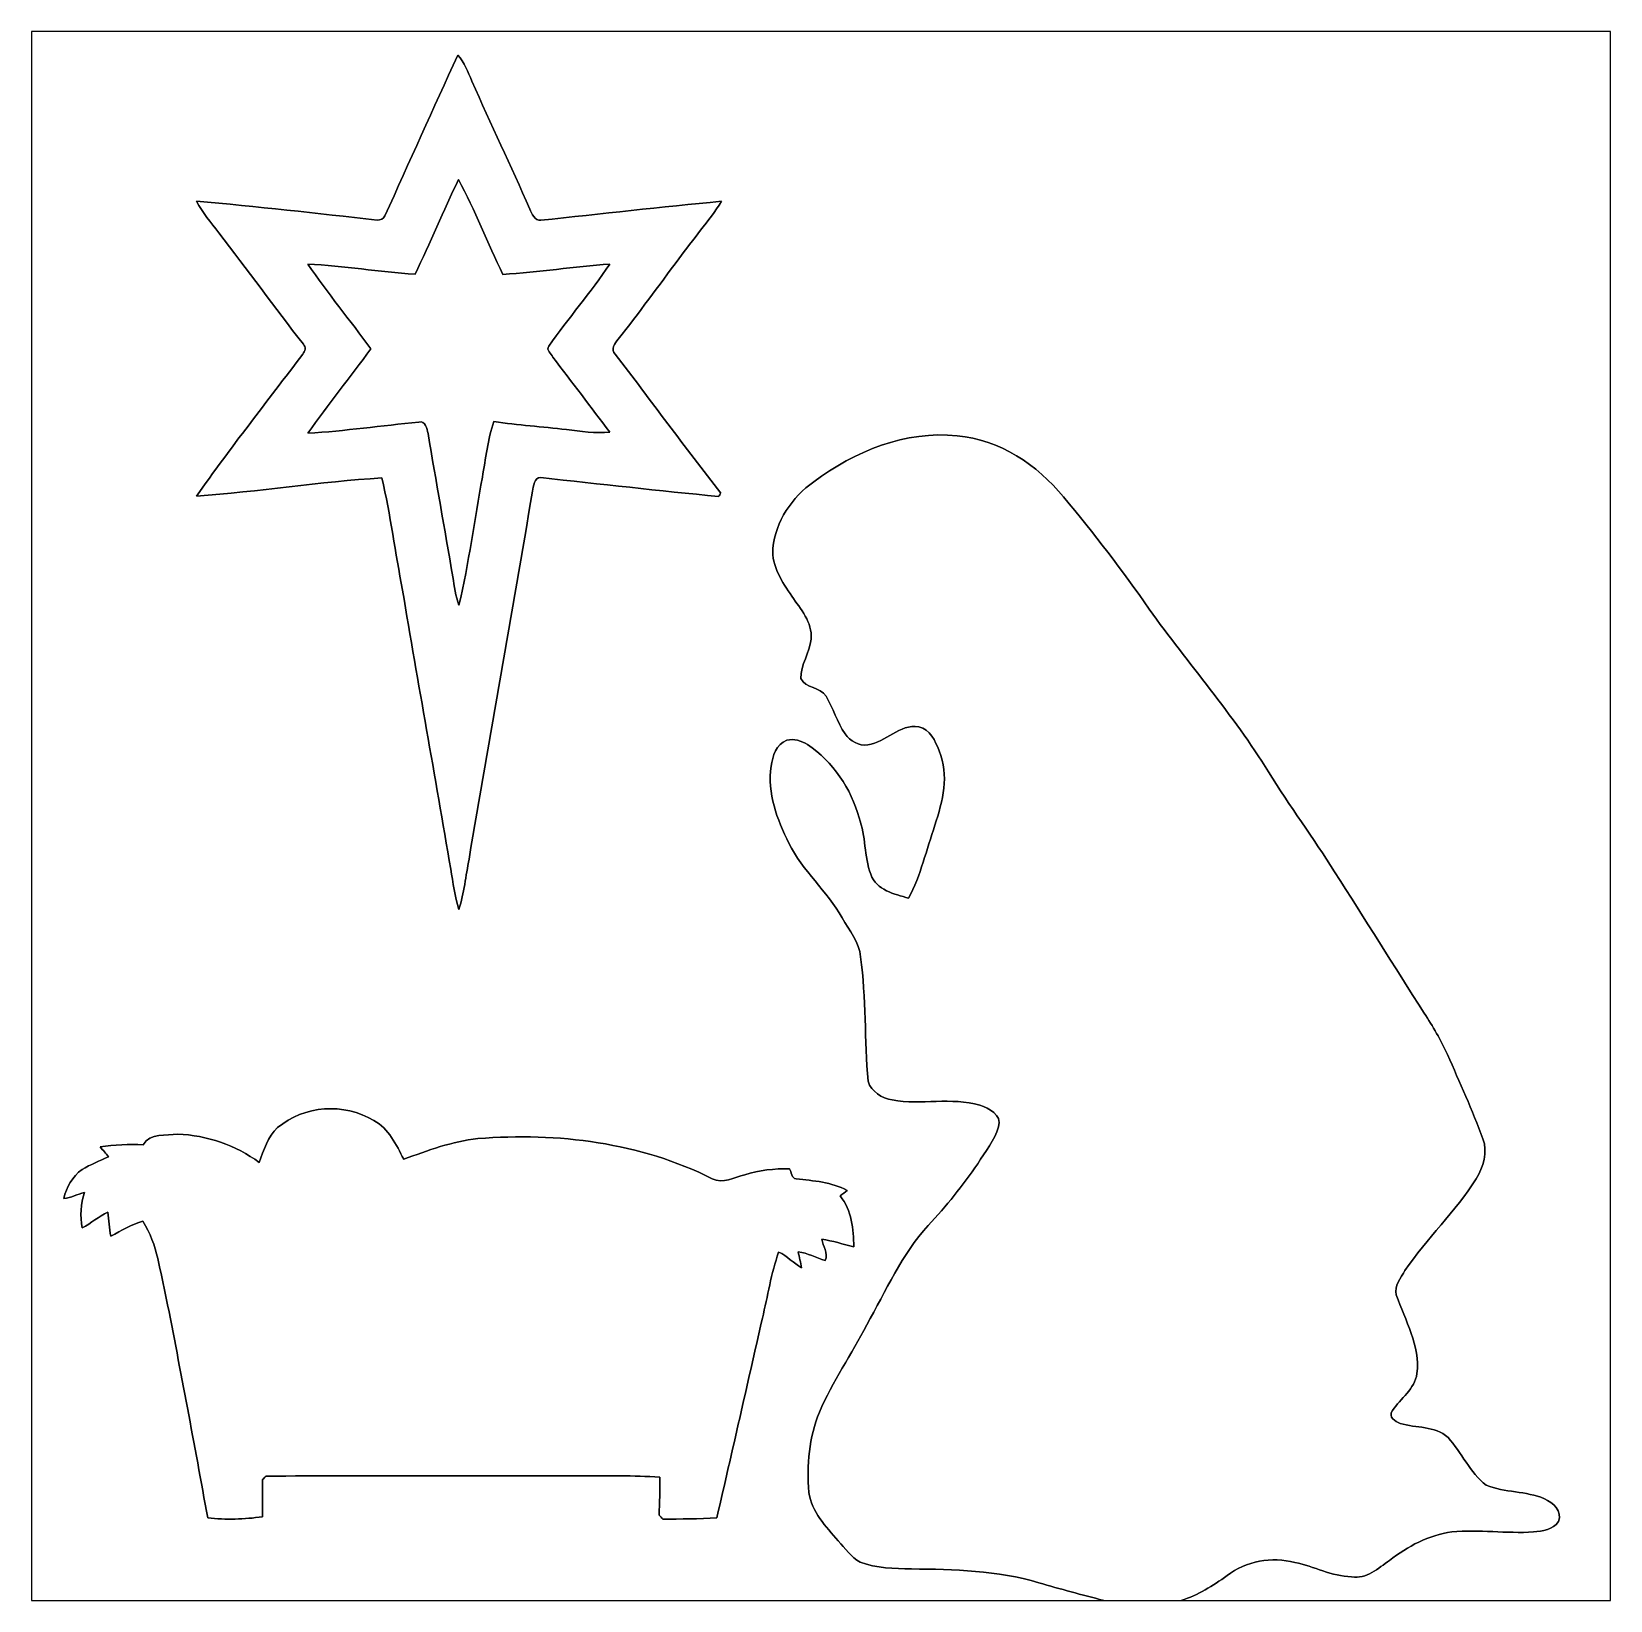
# Model space of a CAD drawing. Header units: centimetres. Extents: x -16.8 to 16.8, y -16.7 to 16.7.
import ezdxf

# ---------------------------------------------------------------- set-up
doc = ezdxf.new("R2010")
doc.units = ezdxf.units.CM
doc.header["$MEASUREMENT"] = 0
doc.layers.add('Layer 1', color=7, linetype='Continuous')

msp = doc.modelspace()

# ---------------------------------------------------------------- linework, layer by layer
at = {"layer": 'Layer 1', "color": 7}
for points, knots in [([(-16.77458, 16.66875), (-16.77458, 16.66875), (16.77458, 16.66875), (16.77458, 16.66875), (16.77458, 16.66875), (16.77458, 16.66875), (16.77458, -16.66875), (16.77458, -16.66875), (16.77458, -16.66875), (16.77458, -16.66875), (7.65422, -16.66875), (7.65422, -16.66875), (7.65422, -16.66875), (8.00947, -16.55798), (8.32838, -16.35972), (8.62753, -16.14241), (8.62753, -16.14241), (9.02899, -15.8302), (9.58074, -15.73283), (10.06969, -15.86512), (10.06969, -15.86512), (10.47891, -15.93815), (10.85144, -16.16075), (11.27407, -16.16569), (11.27407, -16.16569), (11.59228, -16.22107), (11.84028, -15.98401), (12.08052, -15.81926), (12.08052, -15.81926), (12.46681, -15.51799), (12.91449, -15.27986), (13.4052, -15.21213), (13.4052, -15.21213), (13.98341, -15.1571), (14.56302, -15.25094), (15.14157, -15.21389), (15.14157, -15.21389), (15.32608, -15.19061), (15.56173, -15.17015), (15.67109, -14.99341), (15.67109, -14.99341), (15.75506, -14.76657), (15.55468, -14.58948), (15.37159, -14.50658), (15.37159, -14.50658), (14.97789, -14.34218), (14.53092, -14.3764), (14.13475, -14.22294), (14.13475, -14.22294), (13.78973, -13.94742), (13.6144, -13.52691), (13.32336, -13.20553), (13.32336, -13.20553), (13.04361, -12.954), (12.64497, -13.00974), (12.30806, -12.90884), (12.30806, -12.90884), (12.20258, -12.86722), (12.04666, -12.77655), (12.14261, -12.63368), (12.14261, -12.63368), (12.31371, -12.37474), (12.61921, -12.18036), (12.66402, -11.84945), (12.66402, -11.84945), (12.74163, -11.25467), (12.40861, -10.72056), (12.22516, -10.17693), (12.22516, -10.17693), (12.16872, -9.98467), (12.32676, -9.81216), (12.40825, -9.65588), (12.40825, -9.65588), (12.87533, -8.97925), (13.48034, -8.40705), (13.92132, -7.71066), (13.92132, -7.71066), (14.07654, -7.46019), (14.17144, -7.14304), (14.06454, -6.85765), (14.06454, -6.85765), (13.83912, -6.25052), (13.57207, -5.65997), (13.31066, -5.06801), (13.31066, -5.06801), (13.17166, -4.76074), (12.9988, -4.47075), (12.81712, -4.18712), (12.81712, -4.18712), (12.17824, -3.18946), (11.55171, -2.18334), (10.91494, -1.18428), (10.91494, -1.18428), (10.46092, -0.46743), (9.9568, 0.21555), (9.50771, 0.93521), (9.50771, 0.93521), (8.76018, 2.15794), (7.80309, 3.2318), (6.97371, 4.39667), (6.97371, 4.39667), (6.40433, 5.21794), (5.7972, 6.01274), (5.1562, 6.77933), (5.1562, 6.77933), (4.59458, 7.46301), (3.79483, 7.99959), (2.89631, 8.07967), (2.89631, 8.07967), (1.79705, 8.19679), (0.71437, 7.74982), (-0.15346, 7.10353), (-0.15346, 7.10353), (-0.61666, 6.77686), (-0.96167, 6.26216), (-1.02411, 5.69207), (-1.02411, 5.69207), (-1.04704, 5.31142), (-0.82515, 4.97134), (-0.61983, 4.67078), (-0.61983, 4.67078), (-0.43462, 4.39737), (-0.17956, 4.11656), (-0.21026, 3.76061), (-0.21026, 3.76061), (-0.24059, 3.47169), (-0.4318, 3.2131), (-0.43004, 2.92135), (-0.43004, 2.92135), (-0.3235, 2.71357), (-0.02152, 2.73897), (0.1076, 2.54952), (0.1076, 2.54952), (0.25823, 2.28953), (0.34749, 1.99743), (0.51118, 1.74449), (0.51118, 1.74449), (0.6283, 1.60373), (0.80186, 1.47108), (0.99836, 1.51342), (0.99836, 1.51342), (1.38148, 1.57127), (1.66617, 1.95615), (2.07574, 1.89724), (2.07574, 1.89724), (2.3174, 1.84573), (2.42852, 1.58785), (2.51354, 1.38324), (2.51354, 1.38324), (2.72768, 0.8703), (2.58516, 0.30903), (2.42006, -0.19544), (2.42006, -0.19544), (2.24084, -0.71473), (2.12161, -1.26012), (1.86267, -1.74872), (1.86267, -1.74872), (1.55787, -1.65523), (1.18075, -1.58044), (1.05692, -1.23896), (1.05692, -1.23896), (0.91616, -0.85408), (0.95532, -0.4258), (0.80786, -0.04057), (0.80786, -0.04057), (0.64382, 0.58632), (0.25047, 1.15041), (-0.28504, 1.51589), (-0.28504, 1.51589), (-0.41204, 1.60161), (-0.57573, 1.64888), (-0.72743, 1.61149), (-0.72743, 1.61149), (-0.94862, 1.52541), (-1.03152, 1.27282), (-1.05798, 1.05763), (-1.05798, 1.05763), (-1.14335, 0.48683), (-0.93663, -0.07691), (-0.68157, -0.57785), (-0.68157, -0.57785), (-0.39088, -1.16558), (0.12947, -1.59526), (0.44909, -2.16429), (0.44909, -2.16429), (0.59725, -2.43099), (0.81456, -2.67935), (0.84067, -2.99614), (0.84067, -2.99614), (0.9592, -3.87209), (0.92463, -4.75932), (1.00048, -5.63809), (1.00048, -5.63809), (1.06751, -5.85999), (1.29611, -5.99546), (1.51483, -6.03285), (1.51483, -6.03285), (2.12972, -6.14998), (2.76931, -5.96512), (3.37467, -6.14645), (3.37467, -6.14645), (3.56588, -6.21453), (3.84986, -6.34189), (3.77472, -6.60259), (3.77472, -6.60259), (3.68512, -6.89328), (3.49285, -7.13599), (3.33057, -7.38858), (3.33057, -7.38858), (3.01449, -7.85213), (2.66312, -8.28992), (2.27859, -8.69844), (2.27859, -8.69844), (1.71203, -9.31545), (1.38112, -10.09332), (0.97084, -10.81264), (0.97084, -10.81264), (0.65017, -11.43882), (0.24412, -12.01949), (-0.03316, -12.66825), (-0.03316, -12.66825), (-0.25541, -13.20482), (-0.30762, -13.79749), (-0.25506, -14.37217), (-0.25506, -14.37217), (-0.20567, -14.79056), (0.10654, -15.09748), (0.36477, -15.40334), (0.36477, -15.40334), (0.51188, -15.55926), (0.63959, -15.75012), (0.83361, -15.85277), (0.83361, -15.85277), (1.17828, -15.9893), (1.55681, -15.99318), (1.92193, -15.99988), (1.92193, -15.99988), (2.82893, -16.00941), (3.75179, -16.03022), (4.62774, -16.29269), (4.62774, -16.29269), (5.08423, -16.42851), (5.54567, -16.54845), (6.00675, -16.66875), (6.00675, -16.66875), (6.00675, -16.66875), (-16.77458, -16.66875), (-16.77458, -16.66875), (-16.77458, -16.66875), (-16.77458, -16.66875), (-16.77458, 16.66875), (-16.77458, 16.66875), (-16.77458, 16.66875), (-16.77458, 16.66875), (-16.77458, 16.66875), (-16.77458, 16.66875)], [0, 0, 0, 0, 0.01538462, 0.01538462, 0.01538462, 0.01538462, 0.03076923, 0.03076923, 0.03076923, 0.03076923, 0.04615385, 0.04615385, 0.04615385, 0.04615385, 0.06153846, 0.06153846, 0.06153846, 0.06153846, 0.07692308, 0.07692308, 0.07692308, 0.07692308, 0.09230769, 0.09230769, 0.09230769, 0.09230769, 0.10769231, 0.10769231, 0.10769231, 0.10769231, 0.12307692, 0.12307692, 0.12307692, 0.12307692, 0.13846154, 0.13846154, 0.13846154, 0.13846154, 0.15384615, 0.15384615, 0.15384615, 0.15384615, 0.16923077, 0.16923077, 0.16923077, 0.16923077, 0.18461538, 0.18461538, 0.18461538, 0.18461538, 0.2, 0.2, 0.2, 0.2, 0.21538462, 0.21538462, 0.21538462, 0.21538462, 0.23076923, 0.23076923, 0.23076923, 0.23076923, 0.24615385, 0.24615385, 0.24615385, 0.24615385, 0.26153846, 0.26153846, 0.26153846, 0.26153846, 0.27692308, 0.27692308, 0.27692308, 0.27692308, 0.29230769, 0.29230769, 0.29230769, 0.29230769, 0.30769231, 0.30769231, 0.30769231, 0.30769231, 0.32307692, 0.32307692, 0.32307692, 0.32307692, 0.33846154, 0.33846154, 0.33846154, 0.33846154, 0.35384615, 0.35384615, 0.35384615, 0.35384615, 0.36923077, 0.36923077, 0.36923077, 0.36923077, 0.38461538, 0.38461538, 0.38461538, 0.38461538, 0.4, 0.4, 0.4, 0.4, 0.41538462, 0.41538462, 0.41538462, 0.41538462, 0.43076923, 0.43076923, 0.43076923, 0.43076923, 0.44615385, 0.44615385, 0.44615385, 0.44615385, 0.46153846, 0.46153846, 0.46153846, 0.46153846, 0.47692308, 0.47692308, 0.47692308, 0.47692308, 0.49230769, 0.49230769, 0.49230769, 0.49230769, 0.50769231, 0.50769231, 0.50769231, 0.50769231, 0.52307692, 0.52307692, 0.52307692, 0.52307692, 0.53846154, 0.53846154, 0.53846154, 0.53846154, 0.55384615, 0.55384615, 0.55384615, 0.55384615, 0.56923077, 0.56923077, 0.56923077, 0.56923077, 0.58461538, 0.58461538, 0.58461538, 0.58461538, 0.6, 0.6, 0.6, 0.6, 0.61538462, 0.61538462, 0.61538462, 0.61538462, 0.63076923, 0.63076923, 0.63076923, 0.63076923, 0.64615385, 0.64615385, 0.64615385, 0.64615385, 0.66153846, 0.66153846, 0.66153846, 0.66153846, 0.67692308, 0.67692308, 0.67692308, 0.67692308, 0.69230769, 0.69230769, 0.69230769, 0.69230769, 0.70769231, 0.70769231, 0.70769231, 0.70769231, 0.72307692, 0.72307692, 0.72307692, 0.72307692, 0.73846154, 0.73846154, 0.73846154, 0.73846154, 0.75384615, 0.75384615, 0.75384615, 0.75384615, 0.76923077, 0.76923077, 0.76923077, 0.76923077, 0.78461538, 0.78461538, 0.78461538, 0.78461538, 0.8, 0.8, 0.8, 0.8, 0.81538462, 0.81538462, 0.81538462, 0.81538462, 0.83076923, 0.83076923, 0.83076923, 0.83076923, 0.84615385, 0.84615385, 0.84615385, 0.84615385, 0.86153846, 0.86153846, 0.86153846, 0.86153846, 0.87692308, 0.87692308, 0.87692308, 0.87692308, 0.89230769, 0.89230769, 0.89230769, 0.89230769, 0.90769231, 0.90769231, 0.90769231, 0.90769231, 0.92307692, 0.92307692, 0.92307692, 0.92307692, 0.93846154, 0.93846154, 0.93846154, 0.93846154, 0.95384615, 0.95384615, 0.95384615, 0.95384615, 0.96923077, 0.96923077, 0.96923077, 0.96923077, 1, 1, 1, 1]), ([(-7.71913, 16.17063), (-8.23771, 15.03327), (-8.75171, 13.89309), (-9.265, 12.75362), (-9.265, 12.75362), (-9.29393, 12.69047), (-9.36343, 12.65802), (-9.43081, 12.66366), (-9.43081, 12.66366), (-10.71069, 12.80513), (-11.99092, 12.95294), (-13.27362, 13.06548), (-13.27362, 13.06548), (-13.14274, 12.82206), (-12.96035, 12.61286), (-12.79772, 12.39132), (-12.79772, 12.39132), (-12.19059, 11.60851), (-11.60745, 10.8077), (-10.99996, 10.02524), (-10.99996, 10.02524), (-10.93541, 9.96068), (-10.96116, 9.87813), (-11.01302, 9.81534), (-11.01302, 9.81534), (-11.7662, 8.81062), (-12.54972, 7.82673), (-13.27009, 6.79803), (-13.27009, 6.79803), (-11.95388, 6.89116), (-10.6486, 7.10353), (-9.33133, 7.18291), (-9.33133, 7.18291), (-9.14753, 6.3948), (-9.04593, 5.59012), (-8.89176, 4.79601), (-8.89176, 4.79601), (-8.56086, 2.81869), (-8.20208, 0.84631), (-7.86694, -1.1303), (-7.86694, -1.1303), (-7.81473, -1.41534), (-7.78898, -1.70815), (-7.69514, -1.98402), (-7.69514, -1.98402), (-7.58402, -1.63654), (-7.54698, -1.27176), (-7.47924, -0.91475), (-7.47924, -0.91475), (-7.03721, 1.69263), (-6.56343, 4.29436), (-6.13057, 6.90316), (-6.13057, 6.90316), (-6.10764, 6.99664), (-6.10447, 7.2069), (-5.95348, 7.18961), (-5.95348, 7.18961), (-4.69512, 7.05167), (-3.43606, 6.91374), (-2.17593, 6.7878), (-2.17593, 6.7878), (-2.16464, 6.80614), (-2.14171, 6.84212), (-2.13007, 6.86012), (-2.13007, 6.86012), (-2.89313, 7.83202), (-3.61809, 8.8332), (-4.37233, 9.81146), (-4.37233, 9.81146), (-4.47252, 9.91623), (-4.38256, 10.04076), (-4.3113, 10.13107), (-4.3113, 10.13107), (-3.86609, 10.68917), (-3.44946, 11.26913), (-3.02013, 11.83887), (-3.02013, 11.83887), (-2.72239, 12.25056), (-2.39042, 12.63721), (-2.11138, 13.0623), (-2.11138, 13.0623), (-3.39266, 12.94447), (-4.67113, 12.7956), (-5.9503, 12.65978), (-5.9503, 12.65978), (-6.08824, 12.64814), (-6.1401, 12.79842), (-6.19019, 12.89826), (-6.19019, 12.89826), (-6.58813, 13.80984), (-7.01887, 14.70625), (-7.4168, 15.61782), (-7.4168, 15.61782), (-7.50358, 15.80903), (-7.57661, 16.01188), (-7.71913, 16.17063), (-7.71913, 16.17063), (-7.71913, 16.17063), (-7.71913, 16.17063), (-7.71913, 16.17063)], [0, 0, 0, 0, 0.03846154, 0.03846154, 0.03846154, 0.03846154, 0.07692308, 0.07692308, 0.07692308, 0.07692308, 0.11538462, 0.11538462, 0.11538462, 0.11538462, 0.15384615, 0.15384615, 0.15384615, 0.15384615, 0.19230769, 0.19230769, 0.19230769, 0.19230769, 0.23076923, 0.23076923, 0.23076923, 0.23076923, 0.26923077, 0.26923077, 0.26923077, 0.26923077, 0.30769231, 0.30769231, 0.30769231, 0.30769231, 0.34615385, 0.34615385, 0.34615385, 0.34615385, 0.38461538, 0.38461538, 0.38461538, 0.38461538, 0.42307692, 0.42307692, 0.42307692, 0.42307692, 0.46153846, 0.46153846, 0.46153846, 0.46153846, 0.5, 0.5, 0.5, 0.5, 0.53846154, 0.53846154, 0.53846154, 0.53846154, 0.57692308, 0.57692308, 0.57692308, 0.57692308, 0.61538462, 0.61538462, 0.61538462, 0.61538462, 0.65384615, 0.65384615, 0.65384615, 0.65384615, 0.69230769, 0.69230769, 0.69230769, 0.69230769, 0.73076923, 0.73076923, 0.73076923, 0.73076923, 0.76923077, 0.76923077, 0.76923077, 0.76923077, 0.80769231, 0.80769231, 0.80769231, 0.80769231, 0.84615385, 0.84615385, 0.84615385, 0.84615385, 0.88461538, 0.88461538, 0.88461538, 0.88461538, 0.92307692, 0.92307692, 0.92307692, 0.92307692, 1, 1, 1, 1]), ([(-8.62648, 11.5122), (-8.30509, 12.17683), (-8.02746, 12.86263), (-7.70149, 13.52409), (-7.70149, 13.52409), (-7.3533, 12.86898), (-7.08589, 12.17507), (-6.75816, 11.50973), (-6.75816, 11.50973), (-5.99969, 11.56088), (-5.24616, 11.66918), (-4.48839, 11.72916), (-4.48839, 11.72916), (-4.88915, 11.12485), (-5.37104, 10.5791), (-5.78309, 9.98291), (-5.78309, 9.98291), (-5.84941, 9.90177), (-5.72241, 9.81781), (-5.69983, 9.75289), (-5.69983, 9.75289), (-5.29449, 9.22091), (-4.88844, 8.68892), (-4.48804, 8.1534), (-4.48804, 8.1534), (-4.79672, 8.12659), (-5.10399, 8.17492), (-5.40985, 8.20949), (-5.40985, 8.20949), (-5.92279, 8.2744), (-6.43996, 8.30298), (-6.95043, 8.38482), (-6.95043, 8.38482), (-7.08589, 8.00276), (-7.12047, 7.59425), (-7.19631, 7.19808), (-7.19631, 7.19808), (-7.35859, 6.29073), (-7.48348, 5.37528), (-7.69408, 4.4771), (-7.69408, 4.4771), (-7.7657, 4.67254), (-7.78757, 4.88103), (-7.82602, 5.08423), (-7.82602, 5.08423), (-7.99324, 6.09988), (-8.18056, 7.112), (-8.3499, 8.12729), (-8.3499, 8.12729), (-8.37142, 8.23101), (-8.40423, 8.40493), (-8.54816, 8.37106), (-8.54816, 8.37106), (-9.33274, 8.29098), (-10.1152, 8.1848), (-10.90224, 8.13223), (-10.90224, 8.13223), (-10.47397, 8.7436), (-10.00266, 9.32392), (-9.56663, 9.92964), (-9.56663, 9.92964), (-10.00689, 10.53289), (-10.48279, 11.11003), (-10.9033, 11.72704), (-10.9033, 11.72704), (-10.14201, 11.68788), (-9.38706, 11.56617), (-8.62648, 11.5122)], [0, 0, 0, 0, 0.05555556, 0.05555556, 0.05555556, 0.05555556, 0.11111111, 0.11111111, 0.11111111, 0.11111111, 0.16666667, 0.16666667, 0.16666667, 0.16666667, 0.22222222, 0.22222222, 0.22222222, 0.22222222, 0.27777778, 0.27777778, 0.27777778, 0.27777778, 0.33333333, 0.33333333, 0.33333333, 0.33333333, 0.38888889, 0.38888889, 0.38888889, 0.38888889, 0.44444444, 0.44444444, 0.44444444, 0.44444444, 0.5, 0.5, 0.5, 0.5, 0.55555556, 0.55555556, 0.55555556, 0.55555556, 0.61111111, 0.61111111, 0.61111111, 0.61111111, 0.66666667, 0.66666667, 0.66666667, 0.66666667, 0.72222222, 0.72222222, 0.72222222, 0.72222222, 0.77777778, 0.77777778, 0.77777778, 0.77777778, 0.83333333, 0.83333333, 0.83333333, 0.83333333, 0.88888889, 0.88888889, 0.88888889, 0.88888889, 1, 1, 1, 1]), ([(-11.54606, -6.62234), (-11.75949, -6.81708), (-11.83993, -7.09965), (-11.93553, -7.36141), (-11.93553, -7.36141), (-12.43894, -6.99841), (-13.04854, -6.78074), (-13.66979, -6.7624), (-13.66979, -6.7624), (-13.91779, -6.79097), (-14.25081, -6.73312), (-14.40145, -6.98429), (-14.40145, -6.98429), (-14.7066, -6.97794), (-15.01316, -6.98041), (-15.31514, -7.03016), (-15.31514, -7.03016), (-15.25799, -7.10142), (-15.19767, -7.17091), (-15.13911, -7.24182), (-15.13911, -7.24182), (-15.32961, -7.32649), (-15.52363, -7.40481), (-15.70214, -7.51381), (-15.70214, -7.51381), (-15.90569, -7.65775), (-16.03375, -7.88776), (-16.08984, -8.12729), (-16.08984, -8.12729), (-15.93674, -8.10966), (-15.79809, -8.04086), (-15.65204, -7.99712), (-15.65204, -7.99712), (-15.72719, -8.24195), (-15.74729, -8.50159), (-15.6972, -8.75383), (-15.6972, -8.75383), (-15.50952, -8.65187), (-15.34724, -8.50794), (-15.15075, -8.42186), (-15.15075, -8.42186), (-15.13487, -8.5912), (-15.12499, -8.76159), (-15.08901, -8.9281), (-15.08901, -8.9281), (-14.86606, -8.8138), (-14.65192, -8.67833), (-14.40744, -8.61272), (-14.40744, -8.61272), (-14.09136, -9.10096), (-14.05008, -9.69398), (-13.91144, -10.24431), (-13.91144, -10.24431), (-13.60558, -11.79936), (-13.31242, -13.35687), (-13.03196, -14.91686), (-13.03196, -14.91686), (-12.64603, -14.95637), (-12.25374, -14.94719), (-11.86956, -14.8911), (-11.86956, -14.8911), (-11.87027, -14.62758), (-11.86921, -14.36441), (-11.86639, -14.10194), (-11.86639, -14.10194), (-11.84169, -14.07654), (-11.81664, -14.05184), (-11.79195, -14.02715), (-11.79195, -14.02715), (-9.56063, -14.01621), (-7.32896, -14.0275), (-5.09764, -14.02186), (-5.09764, -14.02186), (-4.54096, -14.02327), (-3.98321, -14.01057), (-3.42724, -14.05114), (-3.42724, -14.05114), (-3.41665, -14.32066), (-3.43676, -14.58948), (-3.43641, -14.85971), (-3.43641, -14.85971), (-3.41207, -14.88616), (-3.38702, -14.91262), (-3.36233, -14.93979), (-3.36233, -14.93979), (-2.97886, -14.94049), (-2.59503, -14.93838), (-2.21192, -14.91297), (-2.21192, -14.91297), (-1.88948, -13.49975), (-1.56457, -12.08687), (-1.24636, -10.67259), (-1.24636, -10.67259), (-1.13101, -10.20339), (-1.0608, -9.72185), (-0.89958, -9.265), (-0.89958, -9.265), (-0.71826, -9.34932), (-0.58561, -9.50489), (-0.41169, -9.60085), (-0.41169, -9.60085), (-0.43498, -9.4869), (-0.46214, -9.37366), (-0.48436, -9.25936), (-0.48436, -9.25936), (-0.28187, -9.28441), (-0.10548, -9.39518), (0.09031, -9.44386), (0.09031, -9.44386), (0.15381, -9.29005), (0.04833, -9.138), (0.01446, -8.99054), (0.01446, -8.99054), (0.24553, -9.03005), (0.47061, -9.09673), (0.69674, -9.15846), (0.69674, -9.15846), (0.68651, -8.77923), (0.65652, -8.38129), (0.40816, -8.07297), (0.40816, -8.07297), (0.45826, -8.03451), (0.50871, -7.99641), (0.5588, -7.95761), (0.5588, -7.95761), (0.22437, -7.77946), (-0.1584, -7.74771), (-0.52881, -7.71313), (-0.52881, -7.71313), (-0.62689, -7.7029), (-0.62442, -7.56603), (-0.67028, -7.49406), (-0.67028, -7.49406), (-0.99095, -7.49688), (-1.31233, -7.52052), (-1.61749, -7.62564), (-1.61749, -7.62564), (-1.83974, -7.67856), (-2.08492, -7.82461), (-2.30928, -7.70961), (-2.30928, -7.70961), (-3.83787, -6.93843), (-5.59788, -6.72077), (-7.29015, -6.85482), (-7.29015, -6.85482), (-7.83731, -6.91303), (-8.35484, -7.10636), (-8.86742, -7.29544), (-8.86742, -7.29544), (-9.02406, -6.98324), (-9.18351, -6.64492), (-9.50524, -6.47065), (-9.50524, -6.47065), (-10.13037, -6.08718), (-10.98585, -6.14821), (-11.54606, -6.62234)], [0, 0, 0, 0, 0.025, 0.025, 0.025, 0.025, 0.05, 0.05, 0.05, 0.05, 0.075, 0.075, 0.075, 0.075, 0.1, 0.1, 0.1, 0.1, 0.125, 0.125, 0.125, 0.125, 0.15, 0.15, 0.15, 0.15, 0.175, 0.175, 0.175, 0.175, 0.2, 0.2, 0.2, 0.2, 0.225, 0.225, 0.225, 0.225, 0.25, 0.25, 0.25, 0.25, 0.275, 0.275, 0.275, 0.275, 0.3, 0.3, 0.3, 0.3, 0.325, 0.325, 0.325, 0.325, 0.35, 0.35, 0.35, 0.35, 0.375, 0.375, 0.375, 0.375, 0.4, 0.4, 0.4, 0.4, 0.425, 0.425, 0.425, 0.425, 0.45, 0.45, 0.45, 0.45, 0.475, 0.475, 0.475, 0.475, 0.5, 0.5, 0.5, 0.5, 0.525, 0.525, 0.525, 0.525, 0.55, 0.55, 0.55, 0.55, 0.575, 0.575, 0.575, 0.575, 0.6, 0.6, 0.6, 0.6, 0.625, 0.625, 0.625, 0.625, 0.65, 0.65, 0.65, 0.65, 0.675, 0.675, 0.675, 0.675, 0.7, 0.7, 0.7, 0.7, 0.725, 0.725, 0.725, 0.725, 0.75, 0.75, 0.75, 0.75, 0.775, 0.775, 0.775, 0.775, 0.8, 0.8, 0.8, 0.8, 0.825, 0.825, 0.825, 0.825, 0.85, 0.85, 0.85, 0.85, 0.875, 0.875, 0.875, 0.875, 0.9, 0.9, 0.9, 0.9, 0.925, 0.925, 0.925, 0.925, 0.95, 0.95, 0.95, 0.95, 1, 1, 1, 1])]:
    msp.add_open_spline(points, degree=3, knots=knots, dxfattribs=at)
at = {"layer": 'Layer 1'}
for points, knots in [([(-7.71913, 16.17063), (-7.57661, 16.01188), (-7.50358, 15.80903), (-7.4168, 15.61782), (-7.4168, 15.61782), (-7.01887, 14.70625), (-6.58813, 13.80984), (-6.19019, 12.89826), (-6.19019, 12.89826), (-6.1401, 12.79842), (-6.08824, 12.64814), (-5.9503, 12.65978), (-5.9503, 12.65978), (-4.67113, 12.7956), (-3.39266, 12.94447), (-2.11138, 13.0623), (-2.11138, 13.0623), (-2.39042, 12.63721), (-2.72239, 12.25056), (-3.02013, 11.83887), (-3.02013, 11.83887), (-3.44946, 11.26913), (-3.86609, 10.68917), (-4.3113, 10.13107), (-4.3113, 10.13107), (-4.38256, 10.04076), (-4.47252, 9.91623), (-4.37233, 9.81146), (-4.37233, 9.81146), (-3.61809, 8.8332), (-2.89313, 7.83202), (-2.13007, 6.86012), (-2.13007, 6.86012), (-2.14171, 6.84212), (-2.16464, 6.80614), (-2.17593, 6.7878), (-2.17593, 6.7878), (-3.43606, 6.91374), (-4.69512, 7.05167), (-5.95348, 7.18961), (-5.95348, 7.18961), (-6.10447, 7.2069), (-6.10764, 6.99664), (-6.13057, 6.90316), (-6.13057, 6.90316), (-6.56343, 4.29436), (-7.03721, 1.69263), (-7.47924, -0.91475), (-7.47924, -0.91475), (-7.54698, -1.27176), (-7.58402, -1.63654), (-7.69514, -1.98402), (-7.69514, -1.98402), (-7.78898, -1.70815), (-7.81473, -1.41534), (-7.86694, -1.1303), (-7.86694, -1.1303), (-8.20208, 0.84631), (-8.56086, 2.81869), (-8.89176, 4.79601), (-8.89176, 4.79601), (-9.04593, 5.59012), (-9.14753, 6.3948), (-9.33133, 7.18291), (-9.33133, 7.18291), (-10.6486, 7.10353), (-11.95388, 6.89116), (-13.27009, 6.79803), (-13.27009, 6.79803), (-12.54972, 7.82673), (-11.7662, 8.81062), (-11.01302, 9.81534), (-11.01302, 9.81534), (-10.96116, 9.87813), (-10.93541, 9.96068), (-10.99996, 10.02524), (-10.99996, 10.02524), (-11.60745, 10.8077), (-12.19059, 11.60851), (-12.79772, 12.39132), (-12.79772, 12.39132), (-12.96035, 12.61286), (-13.14274, 12.82206), (-13.27362, 13.06548), (-13.27362, 13.06548), (-11.99092, 12.95294), (-10.71069, 12.80513), (-9.43081, 12.66366), (-9.43081, 12.66366), (-9.36343, 12.65802), (-9.29393, 12.69047), (-9.265, 12.75362), (-9.265, 12.75362), (-8.75171, 13.89309), (-8.23771, 15.03327), (-7.71913, 16.17063), (-7.71913, 16.17063), (-7.71913, 16.17063), (-7.71913, 16.17063), (-7.71913, 16.17063)], [0, 0, 0, 0, 0.03846154, 0.03846154, 0.03846154, 0.03846154, 0.07692308, 0.07692308, 0.07692308, 0.07692308, 0.11538462, 0.11538462, 0.11538462, 0.11538462, 0.15384615, 0.15384615, 0.15384615, 0.15384615, 0.19230769, 0.19230769, 0.19230769, 0.19230769, 0.23076923, 0.23076923, 0.23076923, 0.23076923, 0.26923077, 0.26923077, 0.26923077, 0.26923077, 0.30769231, 0.30769231, 0.30769231, 0.30769231, 0.34615385, 0.34615385, 0.34615385, 0.34615385, 0.38461538, 0.38461538, 0.38461538, 0.38461538, 0.42307692, 0.42307692, 0.42307692, 0.42307692, 0.46153846, 0.46153846, 0.46153846, 0.46153846, 0.5, 0.5, 0.5, 0.5, 0.53846154, 0.53846154, 0.53846154, 0.53846154, 0.57692308, 0.57692308, 0.57692308, 0.57692308, 0.61538462, 0.61538462, 0.61538462, 0.61538462, 0.65384615, 0.65384615, 0.65384615, 0.65384615, 0.69230769, 0.69230769, 0.69230769, 0.69230769, 0.73076923, 0.73076923, 0.73076923, 0.73076923, 0.76923077, 0.76923077, 0.76923077, 0.76923077, 0.80769231, 0.80769231, 0.80769231, 0.80769231, 0.84615385, 0.84615385, 0.84615385, 0.84615385, 0.88461538, 0.88461538, 0.88461538, 0.88461538, 0.92307692, 0.92307692, 0.92307692, 0.92307692, 1, 1, 1, 1]), ([(-8.62648, 11.5122), (-9.38706, 11.56617), (-10.14201, 11.68788), (-10.9033, 11.72704), (-10.9033, 11.72704), (-10.48279, 11.11003), (-10.00689, 10.53289), (-9.56663, 9.92964), (-9.56663, 9.92964), (-10.00266, 9.32392), (-10.47397, 8.7436), (-10.90224, 8.13223), (-10.90224, 8.13223), (-10.1152, 8.1848), (-9.33274, 8.29098), (-8.54816, 8.37106), (-8.54816, 8.37106), (-8.40423, 8.40493), (-8.37142, 8.23101), (-8.3499, 8.12729), (-8.3499, 8.12729), (-8.18056, 7.112), (-7.99324, 6.09988), (-7.82602, 5.08423), (-7.82602, 5.08423), (-7.78757, 4.88103), (-7.7657, 4.67254), (-7.69408, 4.4771), (-7.69408, 4.4771), (-7.48348, 5.37528), (-7.35859, 6.29073), (-7.19631, 7.19808), (-7.19631, 7.19808), (-7.12047, 7.59425), (-7.08589, 8.00276), (-6.95043, 8.38482), (-6.95043, 8.38482), (-6.43996, 8.30298), (-5.92279, 8.2744), (-5.40985, 8.20949), (-5.40985, 8.20949), (-5.10399, 8.17492), (-4.79672, 8.12659), (-4.48804, 8.1534), (-4.48804, 8.1534), (-4.88844, 8.68892), (-5.29449, 9.22091), (-5.69983, 9.75289), (-5.69983, 9.75289), (-5.72241, 9.81781), (-5.84941, 9.90177), (-5.78309, 9.98291), (-5.78309, 9.98291), (-5.37104, 10.5791), (-4.88915, 11.12485), (-4.48839, 11.72916), (-4.48839, 11.72916), (-5.24616, 11.66918), (-5.99969, 11.56088), (-6.75816, 11.50973), (-6.75816, 11.50973), (-7.08589, 12.17507), (-7.3533, 12.86898), (-7.70149, 13.52409), (-7.70149, 13.52409), (-8.02746, 12.86263), (-8.30509, 12.17683), (-8.62648, 11.5122)], [0, 0, 0, 0, 0.05555556, 0.05555556, 0.05555556, 0.05555556, 0.11111111, 0.11111111, 0.11111111, 0.11111111, 0.16666667, 0.16666667, 0.16666667, 0.16666667, 0.22222222, 0.22222222, 0.22222222, 0.22222222, 0.27777778, 0.27777778, 0.27777778, 0.27777778, 0.33333333, 0.33333333, 0.33333333, 0.33333333, 0.38888889, 0.38888889, 0.38888889, 0.38888889, 0.44444444, 0.44444444, 0.44444444, 0.44444444, 0.5, 0.5, 0.5, 0.5, 0.55555556, 0.55555556, 0.55555556, 0.55555556, 0.61111111, 0.61111111, 0.61111111, 0.61111111, 0.66666667, 0.66666667, 0.66666667, 0.66666667, 0.72222222, 0.72222222, 0.72222222, 0.72222222, 0.77777778, 0.77777778, 0.77777778, 0.77777778, 0.83333333, 0.83333333, 0.83333333, 0.83333333, 0.88888889, 0.88888889, 0.88888889, 0.88888889, 1, 1, 1, 1]), ([(-0.15346, 7.10353), (0.71437, 7.74982), (1.79705, 8.19679), (2.89631, 8.07967), (2.89631, 8.07967), (3.79483, 7.99959), (4.59458, 7.46301), (5.1562, 6.77933), (5.1562, 6.77933), (5.7972, 6.01274), (6.40433, 5.21794), (6.97371, 4.39667), (6.97371, 4.39667), (7.80309, 3.2318), (8.76018, 2.15794), (9.50771, 0.93521), (9.50771, 0.93521), (9.9568, 0.21555), (10.46092, -0.46743), (10.91494, -1.18428), (10.91494, -1.18428), (11.55171, -2.18334), (12.17824, -3.18946), (12.81712, -4.18712), (12.81712, -4.18712), (12.9988, -4.47075), (13.17166, -4.76074), (13.31066, -5.06801), (13.31066, -5.06801), (13.57207, -5.65997), (13.83912, -6.25052), (14.06454, -6.85765), (14.06454, -6.85765), (14.17144, -7.14304), (14.07654, -7.46019), (13.92132, -7.71066), (13.92132, -7.71066), (13.48034, -8.40705), (12.87533, -8.97925), (12.40825, -9.65588), (12.40825, -9.65588), (12.32676, -9.81216), (12.16872, -9.98467), (12.22516, -10.17693), (12.22516, -10.17693), (12.40861, -10.72056), (12.74163, -11.25467), (12.66402, -11.84945), (12.66402, -11.84945), (12.61921, -12.18036), (12.31371, -12.37474), (12.14261, -12.63368), (12.14261, -12.63368), (12.04666, -12.77655), (12.20258, -12.86722), (12.30806, -12.90884), (12.30806, -12.90884), (12.64497, -13.00974), (13.04361, -12.954), (13.32336, -13.20553), (13.32336, -13.20553), (13.6144, -13.52691), (13.78973, -13.94742), (14.13475, -14.22294), (14.13475, -14.22294), (14.53092, -14.3764), (14.97789, -14.34218), (15.37159, -14.50658), (15.37159, -14.50658), (15.55468, -14.58948), (15.75506, -14.76657), (15.67109, -14.99341), (15.67109, -14.99341), (15.56173, -15.17015), (15.32608, -15.19061), (15.14157, -15.21389), (15.14157, -15.21389), (14.56302, -15.25094), (13.98341, -15.1571), (13.4052, -15.21213), (13.4052, -15.21213), (12.91449, -15.27986), (12.46681, -15.51799), (12.08052, -15.81926), (12.08052, -15.81926), (11.84028, -15.98401), (11.59228, -16.22107), (11.27407, -16.16569), (11.27407, -16.16569), (10.85144, -16.16075), (10.47891, -15.93815), (10.06969, -15.86512), (10.06969, -15.86512), (9.58074, -15.73283), (9.02899, -15.8302), (8.62753, -16.14241), (8.62753, -16.14241), (8.32838, -16.35972), (8.00947, -16.55798), (7.65422, -16.66875), (7.65422, -16.66875), (7.65422, -16.66875), (6.00675, -16.66875), (6.00675, -16.66875), (6.00675, -16.66875), (5.54567, -16.54845), (5.08423, -16.42851), (4.62774, -16.29269), (4.62774, -16.29269), (3.75179, -16.03022), (2.82893, -16.00941), (1.92193, -15.99988), (1.92193, -15.99988), (1.55681, -15.99318), (1.17828, -15.9893), (0.83361, -15.85277), (0.83361, -15.85277), (0.63959, -15.75012), (0.51188, -15.55926), (0.36477, -15.40334), (0.36477, -15.40334), (0.10654, -15.09748), (-0.20567, -14.79056), (-0.25506, -14.37217), (-0.25506, -14.37217), (-0.30762, -13.79749), (-0.25541, -13.20482), (-0.03316, -12.66825), (-0.03316, -12.66825), (0.24412, -12.01949), (0.65017, -11.43882), (0.97084, -10.81264), (0.97084, -10.81264), (1.38112, -10.09332), (1.71203, -9.31545), (2.27859, -8.69844), (2.27859, -8.69844), (2.66312, -8.28992), (3.01449, -7.85213), (3.33057, -7.38858), (3.33057, -7.38858), (3.49285, -7.13599), (3.68512, -6.89328), (3.77472, -6.60259), (3.77472, -6.60259), (3.84986, -6.34189), (3.56588, -6.21453), (3.37467, -6.14645), (3.37467, -6.14645), (2.76931, -5.96512), (2.12972, -6.14998), (1.51483, -6.03285), (1.51483, -6.03285), (1.29611, -5.99546), (1.06751, -5.85999), (1.00048, -5.63809), (1.00048, -5.63809), (0.92463, -4.75932), (0.9592, -3.87209), (0.84067, -2.99614), (0.84067, -2.99614), (0.81456, -2.67935), (0.59725, -2.43099), (0.44909, -2.16429), (0.44909, -2.16429), (0.12947, -1.59526), (-0.39088, -1.16558), (-0.68157, -0.57785), (-0.68157, -0.57785), (-0.93663, -0.07691), (-1.14335, 0.48683), (-1.05798, 1.05763), (-1.05798, 1.05763), (-1.03152, 1.27282), (-0.94862, 1.52541), (-0.72743, 1.61149), (-0.72743, 1.61149), (-0.57573, 1.64888), (-0.41204, 1.60161), (-0.28504, 1.51589), (-0.28504, 1.51589), (0.25047, 1.15041), (0.64382, 0.58632), (0.80786, -0.04057), (0.80786, -0.04057), (0.95532, -0.4258), (0.91616, -0.85408), (1.05692, -1.23896), (1.05692, -1.23896), (1.18075, -1.58044), (1.55787, -1.65523), (1.86267, -1.74872), (1.86267, -1.74872), (2.12161, -1.26012), (2.24084, -0.71473), (2.42006, -0.19544), (2.42006, -0.19544), (2.58516, 0.30903), (2.72768, 0.8703), (2.51354, 1.38324), (2.51354, 1.38324), (2.42852, 1.58785), (2.3174, 1.84573), (2.07574, 1.89724), (2.07574, 1.89724), (1.66617, 1.95615), (1.38148, 1.57127), (0.99836, 1.51342), (0.99836, 1.51342), (0.80186, 1.47108), (0.6283, 1.60373), (0.51118, 1.74449), (0.51118, 1.74449), (0.34749, 1.99743), (0.25823, 2.28953), (0.1076, 2.54952), (0.1076, 2.54952), (-0.02152, 2.73897), (-0.3235, 2.71357), (-0.43004, 2.92135), (-0.43004, 2.92135), (-0.4318, 3.2131), (-0.24059, 3.47169), (-0.21026, 3.76061), (-0.21026, 3.76061), (-0.17956, 4.11656), (-0.43462, 4.39737), (-0.61983, 4.67078), (-0.61983, 4.67078), (-0.82515, 4.97134), (-1.04704, 5.31142), (-1.02411, 5.69207), (-1.02411, 5.69207), (-0.96167, 6.26216), (-0.61666, 6.77686), (-0.15346, 7.10353)], [0, 0, 0, 0, 0.01666667, 0.01666667, 0.01666667, 0.01666667, 0.03333333, 0.03333333, 0.03333333, 0.03333333, 0.05, 0.05, 0.05, 0.05, 0.06666667, 0.06666667, 0.06666667, 0.06666667, 0.08333333, 0.08333333, 0.08333333, 0.08333333, 0.1, 0.1, 0.1, 0.1, 0.11666667, 0.11666667, 0.11666667, 0.11666667, 0.13333333, 0.13333333, 0.13333333, 0.13333333, 0.15, 0.15, 0.15, 0.15, 0.16666667, 0.16666667, 0.16666667, 0.16666667, 0.18333333, 0.18333333, 0.18333333, 0.18333333, 0.2, 0.2, 0.2, 0.2, 0.21666667, 0.21666667, 0.21666667, 0.21666667, 0.23333333, 0.23333333, 0.23333333, 0.23333333, 0.25, 0.25, 0.25, 0.25, 0.26666667, 0.26666667, 0.26666667, 0.26666667, 0.28333333, 0.28333333, 0.28333333, 0.28333333, 0.3, 0.3, 0.3, 0.3, 0.31666667, 0.31666667, 0.31666667, 0.31666667, 0.33333333, 0.33333333, 0.33333333, 0.33333333, 0.35, 0.35, 0.35, 0.35, 0.36666667, 0.36666667, 0.36666667, 0.36666667, 0.38333333, 0.38333333, 0.38333333, 0.38333333, 0.4, 0.4, 0.4, 0.4, 0.41666667, 0.41666667, 0.41666667, 0.41666667, 0.43333333, 0.43333333, 0.43333333, 0.43333333, 0.45, 0.45, 0.45, 0.45, 0.46666667, 0.46666667, 0.46666667, 0.46666667, 0.48333333, 0.48333333, 0.48333333, 0.48333333, 0.5, 0.5, 0.5, 0.5, 0.51666667, 0.51666667, 0.51666667, 0.51666667, 0.53333333, 0.53333333, 0.53333333, 0.53333333, 0.55, 0.55, 0.55, 0.55, 0.56666667, 0.56666667, 0.56666667, 0.56666667, 0.58333333, 0.58333333, 0.58333333, 0.58333333, 0.6, 0.6, 0.6, 0.6, 0.61666667, 0.61666667, 0.61666667, 0.61666667, 0.63333333, 0.63333333, 0.63333333, 0.63333333, 0.65, 0.65, 0.65, 0.65, 0.66666667, 0.66666667, 0.66666667, 0.66666667, 0.68333333, 0.68333333, 0.68333333, 0.68333333, 0.7, 0.7, 0.7, 0.7, 0.71666667, 0.71666667, 0.71666667, 0.71666667, 0.73333333, 0.73333333, 0.73333333, 0.73333333, 0.75, 0.75, 0.75, 0.75, 0.76666667, 0.76666667, 0.76666667, 0.76666667, 0.78333333, 0.78333333, 0.78333333, 0.78333333, 0.8, 0.8, 0.8, 0.8, 0.81666667, 0.81666667, 0.81666667, 0.81666667, 0.83333333, 0.83333333, 0.83333333, 0.83333333, 0.85, 0.85, 0.85, 0.85, 0.86666667, 0.86666667, 0.86666667, 0.86666667, 0.88333333, 0.88333333, 0.88333333, 0.88333333, 0.9, 0.9, 0.9, 0.9, 0.91666667, 0.91666667, 0.91666667, 0.91666667, 0.93333333, 0.93333333, 0.93333333, 0.93333333, 0.95, 0.95, 0.95, 0.95, 0.96666667, 0.96666667, 0.96666667, 0.96666667, 1, 1, 1, 1]), ([(-11.54606, -6.62234), (-10.98585, -6.14821), (-10.13037, -6.08718), (-9.50524, -6.47065), (-9.50524, -6.47065), (-9.18351, -6.64492), (-9.02406, -6.98324), (-8.86742, -7.29544), (-8.86742, -7.29544), (-8.35484, -7.10636), (-7.83731, -6.91303), (-7.29015, -6.85482), (-7.29015, -6.85482), (-5.59788, -6.72077), (-3.83787, -6.93843), (-2.30928, -7.70961), (-2.30928, -7.70961), (-2.08492, -7.82461), (-1.83974, -7.67856), (-1.61749, -7.62564), (-1.61749, -7.62564), (-1.31233, -7.52052), (-0.99095, -7.49688), (-0.67028, -7.49406), (-0.67028, -7.49406), (-0.62442, -7.56603), (-0.62689, -7.7029), (-0.52881, -7.71313), (-0.52881, -7.71313), (-0.1584, -7.74771), (0.22437, -7.77946), (0.5588, -7.95761), (0.5588, -7.95761), (0.50871, -7.99641), (0.45826, -8.03451), (0.40816, -8.07297), (0.40816, -8.07297), (0.65652, -8.38129), (0.68651, -8.77923), (0.69674, -9.15846), (0.69674, -9.15846), (0.47061, -9.09673), (0.24553, -9.03005), (0.01446, -8.99054), (0.01446, -8.99054), (0.04833, -9.138), (0.15381, -9.29005), (0.09031, -9.44386), (0.09031, -9.44386), (-0.10548, -9.39518), (-0.28187, -9.28441), (-0.48436, -9.25936), (-0.48436, -9.25936), (-0.46214, -9.37366), (-0.43498, -9.4869), (-0.41169, -9.60085), (-0.41169, -9.60085), (-0.58561, -9.50489), (-0.71826, -9.34932), (-0.89958, -9.265), (-0.89958, -9.265), (-1.0608, -9.72185), (-1.13101, -10.20339), (-1.24636, -10.67259), (-1.24636, -10.67259), (-1.56457, -12.08687), (-1.88948, -13.49975), (-2.21192, -14.91297), (-2.21192, -14.91297), (-2.59503, -14.93838), (-2.97886, -14.94049), (-3.36233, -14.93979), (-3.36233, -14.93979), (-3.38702, -14.91262), (-3.41207, -14.88616), (-3.43641, -14.85971), (-3.43641, -14.85971), (-3.43676, -14.58948), (-3.41665, -14.32066), (-3.42724, -14.05114), (-3.42724, -14.05114), (-3.98321, -14.01057), (-4.54096, -14.02327), (-5.09764, -14.02186), (-5.09764, -14.02186), (-7.32896, -14.0275), (-9.56063, -14.01621), (-11.79195, -14.02715), (-11.79195, -14.02715), (-11.81664, -14.05184), (-11.84169, -14.07654), (-11.86639, -14.10194), (-11.86639, -14.10194), (-11.86921, -14.36441), (-11.87027, -14.62758), (-11.86956, -14.8911), (-11.86956, -14.8911), (-12.25374, -14.94719), (-12.64603, -14.95637), (-13.03196, -14.91686), (-13.03196, -14.91686), (-13.31242, -13.35687), (-13.60558, -11.79936), (-13.91144, -10.24431), (-13.91144, -10.24431), (-14.05008, -9.69398), (-14.09136, -9.10096), (-14.40744, -8.61272), (-14.40744, -8.61272), (-14.65192, -8.67833), (-14.86606, -8.8138), (-15.08901, -8.9281), (-15.08901, -8.9281), (-15.12499, -8.76159), (-15.13487, -8.5912), (-15.15075, -8.42186), (-15.15075, -8.42186), (-15.34724, -8.50794), (-15.50952, -8.65187), (-15.6972, -8.75383), (-15.6972, -8.75383), (-15.74729, -8.50159), (-15.72719, -8.24195), (-15.65204, -7.99712), (-15.65204, -7.99712), (-15.79809, -8.04086), (-15.93674, -8.10966), (-16.08984, -8.12729), (-16.08984, -8.12729), (-16.03375, -7.88776), (-15.90569, -7.65775), (-15.70214, -7.51381), (-15.70214, -7.51381), (-15.52363, -7.40481), (-15.32961, -7.32649), (-15.13911, -7.24182), (-15.13911, -7.24182), (-15.19767, -7.17091), (-15.25799, -7.10142), (-15.31514, -7.03016), (-15.31514, -7.03016), (-15.01316, -6.98041), (-14.7066, -6.97794), (-14.40145, -6.98429), (-14.40145, -6.98429), (-14.25081, -6.73312), (-13.91779, -6.79097), (-13.66979, -6.7624), (-13.66979, -6.7624), (-13.04854, -6.78074), (-12.43894, -6.99841), (-11.93553, -7.36141), (-11.93553, -7.36141), (-11.83993, -7.09965), (-11.75949, -6.81708), (-11.54606, -6.62234)], [0, 0, 0, 0, 0.025, 0.025, 0.025, 0.025, 0.05, 0.05, 0.05, 0.05, 0.075, 0.075, 0.075, 0.075, 0.1, 0.1, 0.1, 0.1, 0.125, 0.125, 0.125, 0.125, 0.15, 0.15, 0.15, 0.15, 0.175, 0.175, 0.175, 0.175, 0.2, 0.2, 0.2, 0.2, 0.225, 0.225, 0.225, 0.225, 0.25, 0.25, 0.25, 0.25, 0.275, 0.275, 0.275, 0.275, 0.3, 0.3, 0.3, 0.3, 0.325, 0.325, 0.325, 0.325, 0.35, 0.35, 0.35, 0.35, 0.375, 0.375, 0.375, 0.375, 0.4, 0.4, 0.4, 0.4, 0.425, 0.425, 0.425, 0.425, 0.45, 0.45, 0.45, 0.45, 0.475, 0.475, 0.475, 0.475, 0.5, 0.5, 0.5, 0.5, 0.525, 0.525, 0.525, 0.525, 0.55, 0.55, 0.55, 0.55, 0.575, 0.575, 0.575, 0.575, 0.6, 0.6, 0.6, 0.6, 0.625, 0.625, 0.625, 0.625, 0.65, 0.65, 0.65, 0.65, 0.675, 0.675, 0.675, 0.675, 0.7, 0.7, 0.7, 0.7, 0.725, 0.725, 0.725, 0.725, 0.75, 0.75, 0.75, 0.75, 0.775, 0.775, 0.775, 0.775, 0.8, 0.8, 0.8, 0.8, 0.825, 0.825, 0.825, 0.825, 0.85, 0.85, 0.85, 0.85, 0.875, 0.875, 0.875, 0.875, 0.9, 0.9, 0.9, 0.9, 0.925, 0.925, 0.925, 0.925, 0.95, 0.95, 0.95, 0.95, 1, 1, 1, 1])]:
    msp.add_open_spline(points, degree=3, knots=knots, dxfattribs=at)

doc.saveas('drawing.dxf')
